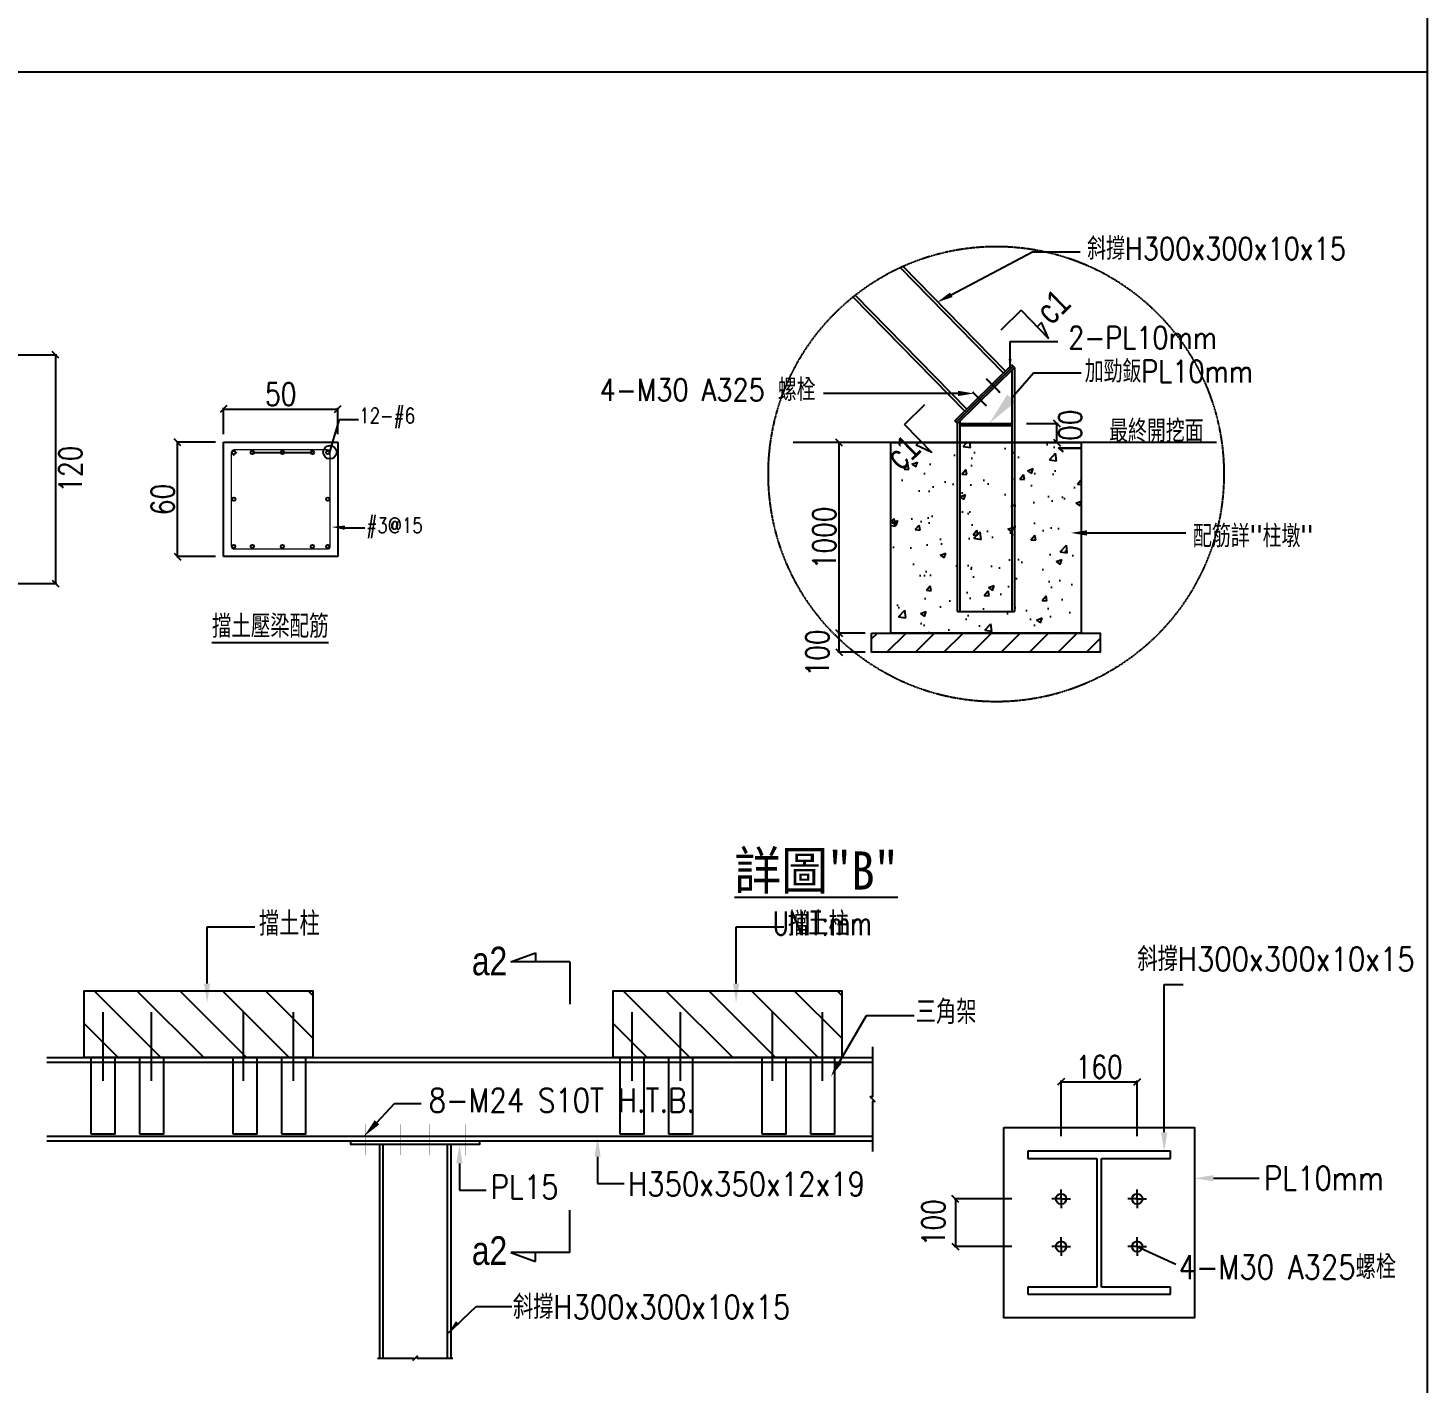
# Model space of a CAD drawing. Header units: centimetres. Extents: x -47768 to 194820, y -149527 to 141949.
# Drawn here: x 89980 to 90714, y 29420 to 30132 of the extents above; entities that cross this region are included whole.
import ezdxf
from ezdxf import colors
from ezdxf.entities.mleader import LeaderData, LeaderLine
from ezdxf.math import Vec2, Vec3

# ---------------------------------------------------------------- set-up
doc = ezdxf.new("R2010")
doc.units = ezdxf.units.CM
for name, pattern in [('1', [0.375, 0.25, -0.125]), ('CONTINOUS', [0]), ('HIDDEN', [0.375, 0.25, -0.125])]:
    doc.linetypes.add(name, pattern=pattern)
doc.layers.get('0').update_dxf_attribs({"color": 8})
doc.layers.add('0S-分圖線', color=8, linetype='Continuous', plot=False)
doc.layers.add('0S-繪圖區', color=171, linetype='Continuous', plot=False)
for name, color, linetype in [('1', 1, 'Continuous'), ('21', 21, 'Continuous'), ('8', 48, 'Continuous'), ('B', 6, 'HIDDEN'), ('BN', 7, 'Continuous'), ('C2', 2, 'Continuous'), ('CC', 1, 'Continuous'), ('COLUMN', 1, 'Continuous'), ('DIM', 4, 'Continuous'), ('F', 2, 'HIDDEN'), ('FF', 3, 'Continuous'), ('H', 123, 'Continuous'), ('J', 3, 'HIDDEN'), ('TEXT', 7, 'Continuous'), ('WALL', 40, 'Continuous'), ('擋土柱', 4, 'Continuous'), ('箍筋線', 2, 'Continuous')]:
    doc.layers.add(name, color=color, linetype=linetype)
doc.styles.add('CHINA', font='romans.shx', dxfattribs={"width": 0.85, "bigfont": 'chineset.shx'})
doc.styles.add('china1', font='romans.shx', dxfattribs={"width": 0.8, "bigfont": 'chineset.shx'})
doc.styles.add('STYLE1', font='', dxfattribs={"width": 0.85})
doc.styles.add('TEXT', font='kaiu.ttf', dxfattribs={"width": 0.7})
doc.styles.get('STYLE1').set_extended_font_data('PMingLiU')
doc.dimstyles.new('30', dxfattribs={"dimscale": 30, "dimtxt": 0.4, "dimasz": 0.12, "dimexe": 0.02, "dimexo": 0.14, "dimgap": 0.06, "dimtad": 2, "dimdec": 1, "dimrnd": 0.1, "dimdsep": 46, "dimtxsty": 'china1', "dimblk1": 'OBLIQUE', "dimblk2": 'OBLIQUE', "dimsah": 1, "dimcen": 0.5, "dimdle": 0.01, "dimclrd": 4, "dimclre": 4, "dimclrt": 4, "dimadec": 0, "dimazin": 0, "dimtfac": 1, "dimtdec": 1, "dimtix": 1, "dimtmove": 2, "dimatfit": 3, "dimfxl": 0.14, "dimtolj": 1, "dimtzin": 0, "dimarcsym": 0})

# ---------------------------------------------------------------- blocks, each defined once
blk = doc.blocks.new('_Oblique')
at = {"color": 0, "linetype": 'ByBlock', "lineweight": -2}
blk.add_line((-0.5, -0.5), (0.5, 0.5), dxfattribs=at)
blk = doc.blocks.new('*D81')
at = {"layer": 'DIM', "color": 4, "lineweight": -2, "ltscale": 100}
for p, q in [((90078.43, 29914.22), (90057.88, 29914.22)), ((90058.48, 29853.92), (90058.48, 29914.52)), ((90078.43, 29854.22), (90057.88, 29854.22))]:
    blk.add_line(p, q, dxfattribs=at)
at = {"layer": 'DIM', "color": 4, "lineweight": -2, "ltscale": 100, "xscale": 3.6, "yscale": 3.6, "zscale": 3.6}
for p, rotation in [((90058.48, 29914.22), 90), ((90058.48, 29854.22), 270)]:
    blk.add_blockref('_Oblique', p, dxfattribs=dict(at, rotation=rotation))
at = {"layer": 'DIM', "color": 4, "ltscale": 100, "insert": (90050.68, 29884.22), "char_height": 12, "attachment_point": 5, "rotation": 90, "style": 'china1'}
blk.add_mtext('\\A1;60', dxfattribs=at)
blk = doc.blocks.new('*D82')
at = {"layer": 'DIM', "color": 4, "lineweight": -2, "ltscale": 100}
for p, q in [((90082.33, 29931.7), (90142.93, 29931.7)), ((90082.63, 29918.42), (90082.63, 29932.3)), ((90142.63, 29918.42), (90142.63, 29932.3))]:
    blk.add_line(p, q, dxfattribs=at)
at = {"layer": 'DIM', "color": 4, "lineweight": -2, "ltscale": 100, "xscale": 3.6, "yscale": 3.6, "zscale": 3.6, "rotation": 180}
blk.add_blockref('_Oblique', (90082.63, 29931.7), dxfattribs=at)
at = {"layer": 'DIM', "color": 4, "lineweight": -2, "ltscale": 100, "xscale": 3.6, "yscale": 3.6, "zscale": 3.6}
blk.add_blockref('_Oblique', (90142.63, 29931.7), dxfattribs=at)
at = {"layer": 'DIM', "color": 4, "ltscale": 100, "insert": (90112.63, 29939.5), "char_height": 12, "attachment_point": 5, "style": 'china1'}
blk.add_mtext('\\A1;50', dxfattribs=at)
blk = doc.blocks.new('_Origin')
at = {"color": 0, "linetype": 'ByBlock', "lineweight": -2}
blk.add_line((0, 0), (-1, 0), dxfattribs=at)
blk.add_circle((0, 0), 0.5, dxfattribs=at)
blk = doc.blocks.new('*D94')
at = {"layer": 'DIM', "color": 4, "lineweight": -2, "ltscale": 100}
for p, q in [((90521.84, 29578.49), (90562.44, 29578.49)), ((90522.14, 29550.02), (90522.14, 29579.09)), ((90562.14, 29550.02), (90562.14, 29579.09))]:
    blk.add_line(p, q, dxfattribs=at)
at = {"layer": 'DIM', "color": 4, "lineweight": -2, "ltscale": 100, "xscale": 3.6, "yscale": 3.6, "zscale": 3.6, "rotation": 180}
blk.add_blockref('_Oblique', (90522.14, 29578.49), dxfattribs=at)
at = {"layer": 'DIM', "color": 4, "lineweight": -2, "ltscale": 100, "xscale": 3.6, "yscale": 3.6, "zscale": 3.6}
blk.add_blockref('_Oblique', (90562.14, 29578.49), dxfattribs=at)
at = {"layer": 'DIM', "color": 4, "ltscale": 100, "insert": (90542.14, 29586.29), "char_height": 12, "attachment_point": 5, "style": 'china1'}
blk.add_mtext('\\A1;160', dxfattribs=at)
blk = doc.blocks.new('*D95')
at = {"layer": 'DIM', "color": 4, "lineweight": -2, "ltscale": 100}
for p, q in [((90496.31, 29516.98), (90466.1, 29516.98)), ((90466.7, 29517.28), (90466.7, 29491.68)), ((90496.31, 29491.98), (90466.1, 29491.98))]:
    blk.add_line(p, q, dxfattribs=at)
at = {"layer": 'DIM', "color": 4, "lineweight": -2, "ltscale": 100, "xscale": 3.6, "yscale": 3.6, "zscale": 3.6}
for p, rotation in [((90466.7, 29516.98), 90), ((90466.7, 29491.98), 270)]:
    blk.add_blockref('_Oblique', p, dxfattribs=dict(at, rotation=rotation))
at = {"layer": 'DIM', "color": 4, "ltscale": 100, "insert": (90455.14, 29504.48), "char_height": 12, "attachment_point": 5, "rotation": 90, "style": 'china1'}
blk.add_mtext('\\A1;100', dxfattribs=at)
blk = doc.blocks.new('*D100')
at = {"layer": 'DIM', "color": 4, "lineweight": -2, "ltscale": 100}
for p, q in [((90504.01, 29924.05), (90520.61, 29924.05)), ((90520.01, 29913.75), (90520.01, 29924.35)), ((90504.01, 29914.05), (90520.61, 29914.05))]:
    blk.add_line(p, q, dxfattribs=at)
at = {"layer": 'DIM', "color": 4, "lineweight": -2, "ltscale": 100, "xscale": 3.6, "yscale": 3.6, "zscale": 3.6}
for p, rotation in [((90520.01, 29924.05), 90), ((90520.01, 29914.05), 270)]:
    blk.add_blockref('_Oblique', p, dxfattribs=dict(at, rotation=rotation))
at = {"layer": 'DIM', "color": 4, "ltscale": 100, "insert": (90526.92, 29919.05), "char_height": 12, "attachment_point": 5, "rotation": 90, "style": 'china1'}
blk.add_mtext('\\A1;100', dxfattribs=at)
blk = doc.blocks.new('*D101')
at = {"layer": 'DIM', "color": 4, "lineweight": -2, "ltscale": 100}
for p, q in [((90419.37, 29814.05), (90405.08, 29814.05)), ((90405.68, 29803.75), (90405.68, 29814.35)), ((90419.37, 29804.05), (90405.08, 29804.05))]:
    blk.add_line(p, q, dxfattribs=at)
at = {"layer": 'DIM', "color": 4, "lineweight": -2, "ltscale": 100, "xscale": 3.6, "yscale": 3.6, "zscale": 3.6}
for p, rotation in [((90405.68, 29814.05), 90), ((90405.68, 29804.05), 270)]:
    blk.add_blockref('_Oblique', p, dxfattribs=dict(at, rotation=rotation))
at = {"layer": 'DIM', "color": 4, "ltscale": 100, "insert": (90394.26, 29803.67), "char_height": 12, "attachment_point": 5, "rotation": 90, "style": 'china1'}
blk.add_mtext('\\A1;100', dxfattribs=at)
blk = doc.blocks.new('*D102')
at = {"layer": 'DIM', "color": 4, "lineweight": -2, "ltscale": 100}
for p, q in [((90419.37, 29914.05), (90405.08, 29914.05)), ((90405.68, 29813.75), (90405.68, 29914.35)), ((90419.37, 29814.05), (90405.08, 29814.05))]:
    blk.add_line(p, q, dxfattribs=at)
at = {"layer": 'DIM', "color": 4, "lineweight": -2, "ltscale": 100, "xscale": 3.6, "yscale": 3.6, "zscale": 3.6}
for p, rotation in [((90405.68, 29914.05), 90), ((90405.68, 29814.05), 270)]:
    blk.add_blockref('_Oblique', p, dxfattribs=dict(at, rotation=rotation))
at = {"layer": 'DIM', "color": 4, "ltscale": 100, "insert": (90397.88, 29864.05), "char_height": 12, "attachment_point": 5, "rotation": 90, "style": 'china1'}
blk.add_mtext('\\A1;1000', dxfattribs=at)
blk = doc.blocks.new('ARROW')
at = {"layer": 'DIM', "linetype": 'Continuous'}
blk.add_solid([(-3.99, -0.66), (-3.99, 0.66), (0, 0)], dxfattribs=at)
blk = doc.blocks.new('*D110')
at = {"layer": 'DIM', "color": 4, "lineweight": -2, "ltscale": 100}
for p, q in [((89972.41, 29960.12), (89995.05, 29960.12)), ((89994.45, 29960.42), (89994.45, 29839.82)), ((89972.41, 29840.12), (89995.05, 29840.12))]:
    blk.add_line(p, q, dxfattribs=at)
at = {"layer": 'DIM', "color": 4, "lineweight": -2, "ltscale": 100, "xscale": 3.6, "yscale": 3.6, "zscale": 3.6}
for p, rotation in [((89994.45, 29960.12), 90), ((89994.45, 29840.12), 270)]:
    blk.add_blockref('_Oblique', p, dxfattribs=dict(at, rotation=rotation))
at = {"layer": 'DIM', "color": 4, "ltscale": 100, "insert": (90002.25, 29900.12), "char_height": 12, "attachment_point": 5, "rotation": 90, "style": 'china1'}
blk.add_mtext('\\A1;120', dxfattribs=at)
blk = doc.blocks.new('*D112')
at = {"layer": 'DIM', "color": 4, "lineweight": -2, "ltscale": 100}
for p, q in [((89972.41, 29960.12), (89995.05, 29960.12)), ((89994.45, 29960.42), (89994.45, 29839.82)), ((89972.41, 29840.12), (89995.05, 29840.12))]:
    blk.add_line(p, q, dxfattribs=at)
at = {"layer": 'DIM', "color": 4, "lineweight": -2, "ltscale": 100, "xscale": 3.6, "yscale": 3.6, "zscale": 3.6}
for p, rotation in [((89994.45, 29960.12), 90), ((89994.45, 29840.12), 270)]:
    blk.add_blockref('_Oblique', p, dxfattribs=dict(at, rotation=rotation))
at = {"layer": 'DIM', "color": 4, "ltscale": 100, "insert": (90002.25, 29900.12), "char_height": 12, "attachment_point": 5, "rotation": 90, "style": 'china1'}
blk.add_mtext('\\A1;120', dxfattribs=at)
blk = doc.blocks.new('zw$2131')
at = {"ltscale": 100}
blk.add_lwpolyline([(0, 54), (72.6, 54), (72.6, 0), (0, 0)], close=True, dxfattribs=at)
blk = doc.blocks.new('zw$E3EA')
at = {"layer": '0S-分圖線', "ltscale": 100}
blk.add_line((3518.8, 3935.7), (7260, 3935.7), dxfattribs=at)
at = {"layer": '0S-繪圖區', "ltscale": 100, "xscale": 100, "yscale": 100, "zscale": 100}
blk.add_blockref('zw$2131', (0, 0), dxfattribs=at)

msp = doc.modelspace()

# ---------------------------------------------------------------- hatches: boundary and pattern name
at = {"layer": 'H', "linetype": 'Continuous'}
h = msp.add_hatch(dxfattribs=at)
h.set_pattern_fill('AR-CONC', color=256, scale=0.166667, style=0)
h.set_pattern_definition([(50, (90561.18, 29889.56), (30.364, -2.6565), [3.175, -34.925]), (355, (90561.18, 29889.56), (-5.874, 31.843), [2.54, -27.94]), (100.45, (90563.71, 29889.338), (24.4904, 29.186), [2.6983, -29.6817]), (46.184, (90561.18, 29898.026), (45.18, -7.007), [4.763, -52.388]), (96.636, (90564.945, 29897.44), (39.567, 41.238), [4.048, -44.523]), (351.184, (90561.18, 29898.026), (39.567, 41.238), [3.81, -41.91]), (21, (90565.414, 29895.91), (25.269, -17.0443), [3.175, -34.925]), (326, (90565.414, 29895.91), (10.3003, 30.698), [2.54, -27.94]), (71.451, (90567.52, 29894.49), (35.5694, 13.654), [2.6983, -29.6817]), (37.5, (90561.18, 29889.559), (0.5148, 14.0925), [0, -27.6013, 0, -28.3633, 0, -28.0458]), (7.5, (90561.18, 29889.559), (11.1366, 16.6968), [0, -16.1713, 0, -26.9663, 0, -10.6892]), (327.5, (90551.74, 29889.559), (22.5984, -0.9548), [0, -10.5833, 0, -33.02, 0, -43.815]), (317.5, (90547.507, 29889.559), (24.6882, 4.2377), [0, -13.7583, 0, -21.9287, 0, -31.115])])
h.paths.add_polyline_path([(90432.7435, 29914.0548), (90532.7435, 29914.0548), (90532.7435, 29814.0548), (90432.7435, 29814.0548)])
h = msp.add_hatch(dxfattribs=at)
h.set_pattern_fill('ANSI31', color=256, scale=3.333333, style=0)
h.set_pattern_definition([(45, (90561.18, 29889.559), (-7.48355, 7.48355), [])])
h.paths.add_polyline_path([(90422.7435, 29814.0548), (90542.7435, 29814.0548), (90542.7435, 29804.0548), (90422.7435, 29804.0548)])
at = {"layer": 'WALL'}
h = msp.add_hatch(dxfattribs=at)
h.set_pattern_fill('ANSI31', color=256, scale=5, angle=270, style=0)
h.set_pattern_definition([(315, (-237076.822, 22876.76), (11.22532015, 11.22532015), [])])
h.paths.add_polyline_path([(90009.3967, 29591.2317), (90009.3967, 29626.2317), (90129.3967, 29626.2317), (90129.3967, 29591.2317)])
h = msp.add_hatch(dxfattribs=at)
h.set_pattern_fill('ANSI31', color=256, scale=5, angle=270, style=0)
h.set_pattern_definition([(315, (-236799.202, 22876.76), (11.22532015, 11.22532015), [])])
h.paths.add_polyline_path([(90287.0165, 29591.2317), (90287.0165, 29626.2317), (90407.0165, 29626.2317), (90407.0165, 29591.2317)])

# ---------------------------------------------------------------- linework, layer by layer
at = {"ltscale": 400}
for points in [[(90013.0239, 29551.2316), (90025.7695, 29551.2316), (90025.7695, 29591.2317), (90013.0239, 29591.2317)], [(90038.515, 29551.2316), (90051.2605, 29551.2316), (90051.2605, 29591.2317), (90038.515, 29591.2317)], [(90087.5329, 29551.2316), (90100.2784, 29551.2316), (90100.2784, 29591.2317), (90087.5329, 29591.2317)], [(90113.0239, 29551.2316), (90125.7695, 29551.2316), (90125.7695, 29591.2317), (90113.0239, 29591.2317)], [(90290.6438, 29551.2316), (90303.3893, 29551.2316), (90303.3893, 29591.2317), (90290.6438, 29591.2317)], [(90316.1348, 29551.2316), (90328.8804, 29551.2316), (90328.8804, 29591.2317), (90316.1348, 29591.2317)], [(90365.1527, 29551.2316), (90377.8982, 29551.2316), (90377.8982, 29591.2317), (90365.1527, 29591.2317)], [(90390.6438, 29551.2316), (90403.3893, 29551.2316), (90403.3893, 29591.2317), (90390.6438, 29591.2317)]]:
    msp.add_lwpolyline(points, close=True, dxfattribs=at)
at = {"color": 2}
for centre in [(90087.9615, 29908.8623), (90097.7445, 29908.8623), (90113.5107, 29908.8623), (90129.2768, 29908.8623), (90137.2959, 29908.8623), (90087.9615, 29884.3945), (90137.2959, 29884.3945), (90087.9615, 29859.5855), (90097.7445, 29859.5855), (90113.5107, 29859.5855), (90129.2768, 29859.5855), (90137.2959, 29859.5855)]:
    msp.add_circle(centre, 0.9, dxfattribs=at)
at = {"layer": '1', "ltscale": 100}
msp.add_line((90097.7445, 29908.8623), (90129.2768, 29908.8623), dxfattribs=at)
at = {"layer": '21', "linetype": '1'}
msp.add_circle((90488.0754, 29897.5557), 119.5408, dxfattribs=at)
at = {"layer": '8', "color": 9, "linetype": 'Continuous'}
for p, q in [((90437.7029, 30005.9652), (90491.9501, 29950.5498)), ((90414.1118, 29991.4673), (90472.6559, 29931.6624)), ((90496.2435, 29951.954), (90496.2435, 29825.4782)), ((90469.2435, 29825.4782), (90469.2435, 29925.5232))]:
    msp.add_line(p, q, dxfattribs=at)
at = {"layer": 'B', "color": 6, "linetype": 'Continuous'}
for p, q in [((90439.1536, 30006.6275), (90493.022, 29951.5991)), ((90412.9332, 29990.527), (90471.584, 29930.6131)), ((90497.7435, 29953.4224), (90497.7435, 29825.4782)), ((90467.7435, 29825.4782), (90467.7435, 29924.0548)), ((90469.2435, 29924.0548), (90496.2435, 29924.0548)), ((90469.2435, 29923.0548), (90496.2435, 29923.0548)), ((90467.7435, 29825.4782), (90497.7435, 29825.4782)), ((90579.644, 29541.9814), (90504.644, 29541.9814)), ((90504.644, 29541.9814), (90504.644, 29538.2314)), ((90504.644, 29538.2314), (90540.894, 29538.2314)), ((90540.894, 29538.2314), (90540.894, 29470.7314)), ((90543.394, 29470.7314), (90543.394, 29538.2314)), ((90543.394, 29538.2314), (90579.644, 29538.2314)), ((90579.644, 29538.2314), (90579.644, 29541.9814)), ((90540.894, 29470.7314), (90504.644, 29470.7314)), ((90504.644, 29470.7314), (90504.644, 29466.9814)), ((90504.644, 29466.9814), (90579.644, 29466.9814)), ((90579.644, 29470.7314), (90543.394, 29470.7314)), ((90579.644, 29466.9814), (90579.644, 29470.7314))]:
    msp.add_line(p, q, dxfattribs=at)
at = {"layer": 'C2', "linetype": 'Continuous'}
for p, q in [((90501.2176, 29983.5285), (90490.568, 29973.1034)), ((90501.2176, 29983.5285), (90515.643, 29968.7925)), ((90511.8895, 29977.1506), (90509.6282, 29974.9369)), ((90515.643, 29968.7925), (90511.8895, 29977.1506)), ((90439.9869, 29923.5886), (90450.6365, 29934.0138)), ((90439.9869, 29923.5886), (90454.4123, 29908.8526)), ((90446.136, 29912.7833), (90448.3974, 29914.997)), ((90454.4123, 29908.8526), (90446.136, 29912.7833)), ((90233.393, 29641.5211), (90246.2905, 29646.2679)), ((90264.325, 29641.5211), (90233.393, 29641.5211)), ((90246.2905, 29646.2679), (90246.2905, 29641.5211)), ((90264.325, 29641.5211), (90264.325, 29619.1666)), ((90264.325, 29488.8123), (90264.325, 29511.1667)), ((90264.325, 29488.8123), (90233.393, 29488.8123)), ((90233.393, 29488.8123), (90246.2905, 29484.0655)), ((90246.2905, 29484.0655), (90246.2905, 29488.8123))]:
    msp.add_line(p, q, dxfattribs=at)
at = {"layer": 'CC', "linetype": 'ByBlock'}
for p, q in [((90082.6287, 29854.2239), (90082.6287, 29914.2239)), ((90082.6287, 29914.2239), (90142.6287, 29914.2239)), ((90142.6287, 29914.2239), (90142.6287, 29854.2239)), ((90142.6287, 29854.2239), (90082.6287, 29854.2239))]:
    msp.add_line(p, q, dxfattribs=at)
at = {"layer": 'COLUMN', "color": 2, "linetype": 'Continuous'}
for p, q in [((90019.3967, 29578.9599), (90019.3967, 29615.0044)), ((90044.8878, 29578.9599), (90044.8878, 29615.0044)), ((90093.1278, 29578.9599), (90093.1278, 29615.0044)), ((90119.3967, 29578.9599), (90119.3967, 29615.0044)), ((90297.0165, 29578.9599), (90297.0165, 29615.0044)), ((90322.5076, 29578.9599), (90322.5076, 29615.0044)), ((90370.7476, 29578.9599), (90370.7476, 29615.0044)), ((90397.0165, 29578.9599), (90397.0165, 29615.0044))]:
    msp.add_line(p, q, dxfattribs=at)
for points, const_width in [([(90482.88, 29947.6642), (90490.1514, 29940.2363)], 1), ([(90475.734, 29940.6689), (90483.0054, 29933.241)], 1), ([(90156.9223, 29540.008), (90156.9223, 29556.188)], 0.25), ([(90175.6723, 29540.008), (90175.6723, 29556.188)], 0.25), ([(90190.6723, 29540.008), (90190.6723, 29556.188)], 0.25), ([(90209.4223, 29540.008), (90209.4223, 29556.188)], 0.25)]:
    msp.add_lwpolyline(points, dxfattribs=dict(at, const_width=const_width))
at = {"layer": 'DIM', "linetype": 'Continuous'}
for p, q in [((90495.403, 29967.2391), (90520.5178, 29967.2391)), ((90495.403, 29953.1879), (90495.403, 29967.2391)), ((90522.144, 29516.9814), (90517.2683, 29516.9814)), ((90522.144, 29516.9814), (90522.144, 29521.857)), ((90522.144, 29516.9814), (90522.144, 29512.1057)), ((90522.144, 29516.9814), (90527.0196, 29516.9814)), ((90562.144, 29516.9814), (90557.2683, 29516.9814)), ((90562.144, 29516.9814), (90562.144, 29521.857)), ((90562.144, 29516.9814), (90562.144, 29512.1057)), ((90562.144, 29516.9814), (90567.0196, 29516.9814)), ((90522.144, 29491.9814), (90522.144, 29496.857)), ((90562.144, 29491.9814), (90562.144, 29496.857)), ((90522.144, 29491.9814), (90517.2683, 29491.9814)), ((90522.144, 29491.9814), (90522.144, 29487.1057)), ((90522.144, 29491.9814), (90527.0196, 29491.9814)), ((90562.144, 29491.9814), (90557.2683, 29491.9814)), ((90562.144, 29491.9814), (90562.144, 29487.1057)), ((90562.144, 29491.9814), (90567.0196, 29491.9814)), ((90562.144, 29491.9814), (90582.4365, 29482.7638)), ((90200.5985, 29446.7559), (90215.1967, 29460.4704)), ((90215.1967, 29460.4704), (90233.9398, 29460.4704)), ((90215.1967, 29460.4704), (90233.9398, 29460.4704))]:
    msp.add_line(p, q, dxfattribs=at)
for points in [[(90423.1678, 29596.8067), (90423.1678, 29570.5567), (90421.9678, 29570.5567), (90424.3678, 29568.1567), (90423.1678, 29568.1567), (90423.1678, 29541.9067)], [(90163.4223, 29433.3718), (90182.1723, 29433.3718), (90182.1723, 29432.3718), (90184.1723, 29434.3718), (90184.1723, 29433.3718), (90202.9223, 29433.3718)]]:
    msp.add_lwpolyline(points, dxfattribs=at)
for centre in [(90522.144, 29516.9814), (90562.144, 29516.9814), (90522.144, 29491.9814), (90562.144, 29491.9814)]:
    msp.add_circle(centre, 2.75, dxfattribs=at)
at = {"layer": 'F', "linetype": 'Continuous'}
for p, q in [((90466.3445, 29925.484), (90496.3445, 29954.8516)), ((90467.044, 29924.7694), (90497.044, 29954.137)), ((90467.7435, 29924.0548), (90497.7435, 29953.4224)), ((90497.7435, 29953.4224), (90496.3445, 29954.8516)), ((90467.7435, 29924.0548), (90466.3445, 29925.484)), ((90164.4223, 29545.6067), (90164.4223, 29433.3718)), ((90166.2973, 29545.6067), (90166.2973, 29433.3718)), ((90200.0473, 29545.6067), (90200.0473, 29433.3718)), ((90201.9223, 29545.6067), (90201.9223, 29433.3718))]:
    msp.add_line(p, q, dxfattribs=at)
for points in [[(90432.7435, 29914.0548), (90532.7435, 29914.0548), (90532.7435, 29814.0548), (90432.7435, 29814.0548)], [(90422.7435, 29814.0548), (90542.7435, 29814.0548), (90542.7435, 29804.0548), (90422.7435, 29804.0548)], [(90492.144, 29554.4814), (90592.144, 29554.4814), (90592.144, 29454.4814), (90492.144, 29454.4814)]]:
    msp.add_lwpolyline(points, close=True, dxfattribs=at)
at = {"layer": 'FF', "linetype": 'Continuous'}
msp.add_lwpolyline([(90149.4223, 29547.4817), (90216.9223, 29547.4817), (90216.9223, 29545.6067), (90149.4223, 29545.6067)], close=True, dxfattribs=at)
at = {"layer": 'J', "color": 3, "linetype": 'Continuous'}
for p, q in [((89989.957, 29591.2317), (90423.1678, 29591.2317)), ((89989.957, 29588.8567), (90423.1678, 29588.8567)), ((89989.957, 29549.8567), (90423.1678, 29549.8567)), ((89989.957, 29547.4817), (90423.1678, 29547.4817))]:
    msp.add_line(p, q, dxfattribs=at)
at = {"layer": 'WALL', "color": 5, "linetype": '1'}
msp.add_line((90603.7647, 29914.0548), (90381.4479, 29914.0548), dxfattribs=at)
at = {"layer": 'WALL'}
for points in [[(90009.3967, 29591.2317), (90009.3967, 29626.2317), (90129.3967, 29626.2317), (90129.3967, 29591.2317)], [(90287.0165, 29591.2317), (90287.0165, 29626.2317), (90407.0165, 29626.2317), (90407.0165, 29591.2317)]]:
    msp.add_lwpolyline(points, close=True, dxfattribs=at)
at = {"layer": '箍筋線', "lineweight": 5}
for p, q in [((90086.6287, 29908.7342), (90088.2452, 29907.1177)), ((90086.6287, 29908.6239), (90086.6287, 29859.8239)), ((90089.6773, 29908.5959), (90088.0608, 29910.2123)), ((90137.0287, 29910.2239), (90088.2287, 29910.2239)), ((90138.6287, 29859.8239), (90138.6287, 29908.6239)), ((90088.2287, 29858.2239), (90137.0287, 29858.2239))]:
    msp.add_line(p, q, dxfattribs=at)
for centre, start, end in [((90088.2287, 29908.6239), 90, 180), ((90137.0287, 29908.6239), 0, 90), ((90088.2287, 29859.8239), 180, 270), ((90137.0287, 29859.8239), 270, 0)]:
    msp.add_arc(centre, 1.6, start, end, dxfattribs=at)

# ---------------------------------------------------------------- block references
at = {"layer": '0S-繪圖區', "ltscale": 100, "xscale": 0.3, "yscale": 0.3, "zscale": 0.3}
msp.add_blockref('zw$E3EA', (88536.2078, 28928.0397), dxfattribs=at)
at = {"layer": 'DIM', "linetype": 'Continuous'}
for p, xscale, yscale, zscale, rotation in [((90495.403, 29953.1879), 1.200000000001697, 1.200000000001697, 1.200000000001697, 270), ((90200.5985, 29446.7559), 1.79999999999509, 1.79999999999509, 1.79999999999509, 227.4085662202351)]:
    msp.add_blockref('ARROW', p, dxfattribs=dict(at, xscale=xscale, yscale=yscale, zscale=zscale, rotation=rotation))

# ---------------------------------------------------------------- texts
at = {"layer": 'BN', "color": 7, "linetype": 'Continuous', "width": 0.85}
for s, height, style, p in [('斜撐H300x300x10x15', 11.666667, 'CHINA', (90535.8478, 30010.1072)), ('2-PL10mm', 11.66667, 'CHINA', (90525.8552, 29963.3458)), ('加勁鈑PL10mm', 11.66667, 'CHINA', (90534.5728, 29945.6292)), ('4-M30 A325 螺栓', 11.666667, 'CHINA', (90279.9902, 29935.9322)), ('最終開挖面 ', 11.66667, 'CHINA', (90547.36, 29914.372)), ('配筋詳"柱墩"', 11.66667, 'CHINA', (90591.3811, 29859.1318)), ('擋土柱', 12.5, 'CHINA', (90101.2119, 29655.2489)), ('擋土柱', 12.5, 'CHINA', (90378.8317, 29655.2489)), ('a2', 15, 'STYLE1', (90212.926, 29634.4106)), ('斜撐H300x300x10x15', 12.5, 'CHINA', (90562.1989, 29636.6577)), ('三角架', 12.5, 'CHINA', (90445.9068, 29608.875)), ('8-M24 S10T H.T.B.', 12.5, 'CHINA', (90190.2688, 29562.5305)), ('H350x350x12x19', 12.5, 'CHINA', (90294.957, 29518.5293)), ('PL10mm', 12.5, 'CHINA', (90628.7391, 29521.6732)), ('PL15', 12.5, 'CHINA', (90222.8933, 29517.0204)), ('a2', 15, 'STYLE1', (90212.926, 29482.3835)), ('4-M30 A325螺栓', 12.5, 'CHINA', (90583.8366, 29474.95)), ('斜撐H300x300x10x15', 12.5, 'CHINA', (90234.457, 29454.0293))]:
    msp.add_text(s, height=height, dxfattribs=dict(at, style=style)).set_placement(p)
at = {"layer": 'BN', "color": 7, "linetype": 'Continuous', "style": 'STYLE1', "width": 0.85}
for p in [(90517.0706, 29975.2215), (90438.2675, 29898.7466)]:
    msp.add_text('c1', height=13.33333, rotation=44.3896552, dxfattribs=at).set_placement(p)
at = {"layer": 'BN', "style": 'china1', "width": 0.8}
for s, p in [('12-#6', (90153.8304, 29924.2467)), ('#3@15', (90157.5638, 29866.6362))]:
    msp.add_text(s, height=8, dxfattribs=at).set_placement(p)
at = {"layer": 'TEXT', "style": 'CHINA', "width": 0.85}
msp.add_text('%%U擋土壓梁配筋', height=12, dxfattribs=at).set_placement((90076.5369, 29811.6055))
at = {"layer": 'TEXT', "linetype": 'Continuous'}
for s, height, style, width, p in [('%%U詳圖"B"', 20, 'TEXT', 0.9, (90350.6992, 29679.4171)), ('UNIT:mm', 12.5, 'CHINA', 0.7, (90371.0228, 29655.4037))]:
    msp.add_text(s, height=height, dxfattribs=dict(at, style=style, width=width)).set_placement(p)

# ---------------------------------------------------------------- dimensions: what is measured, and where the dimension line sits
at = {"layer": 'DIM', "ltscale": 100}
for picture in ['*D110', '*D112']:
    dim = msp.add_linear_dim(base=(89994.454, 29840.1228, -46305.9124), p1=(89968.2146, 29960.1228), p2=(89968.2146, 29840.1228), angle=270, dimstyle='30', override={"dimblk1": 'Oblique', "dimblk2": 'Oblique'}, dxfattribs=at)
    dim.commit()
    dim.dimension.update_dxf_attribs({"geometry": picture, "text_midpoint": (90002.254, 29900.1228, -46305.9124)})
for base, p1, p2, text, override, picture, middle in [((90142.6287, 29931.7019), (90082.6287, 29914.2239), (90142.6287, 29914.2239), '50', {"dimtxsty": 'china1', "dimblk1": 'Oblique', "dimblk2": 'Oblique'}, '*D82', (90112.6287, 29939.5019)), ((90562.144, 29578.4857), (90522.144, 29545.8225), (90562.144, 29545.8225), '160', {"dimblk1": 'Oblique', "dimblk2": 'Oblique'}, '*D94', (90542.144, 29586.2857))]:
    dim = msp.add_linear_dim(base=base, p1=p1, p2=p2, text=text, dimstyle='30', override=override, dxfattribs=at)
    dim.commit()
    dim.dimension.update_dxf_attribs({"geometry": picture, "text_midpoint": middle})
for base, p1, p2, picture, middle in [((90520.0062, 29924.0548), (90499.8109, 29914.0548), (90499.8109, 29924.0548), '*D100', (90526.9152, 29919.0548)), ((90405.6833, 29814.0548), (90423.5685, 29804.0548), (90423.5685, 29814.0548), '*D101', (90394.2647, 29803.668)), ((90466.697, 29491.9814), (90500.5069, 29516.9814), (90500.5069, 29491.9814), '*D95', (90455.1422, 29504.4814))]:
    dim = msp.add_linear_dim(base=base, p1=p1, p2=p2, angle=90, text='100', dimstyle='30', override={"dimblk1": 'Oblique', "dimblk2": 'Oblique'}, dxfattribs=at)
    dim.commit()
    dim.dimension.update_dxf_attribs({"geometry": picture, "text_midpoint": middle, "dimtype": 160})
for base, p1, p2, text, picture, middle in [((90058.4776, 29914.2239), (90082.6287, 29854.2239), (90082.6287, 29914.2239), '60', '*D81', (90050.6776, 29884.2239)), ((90405.6833, 29914.0548), (90423.5685, 29814.0548), (90423.5685, 29914.0548), '1000', '*D102', (90397.8833, 29864.0548))]:
    dim = msp.add_linear_dim(base=base, p1=p1, p2=p2, angle=90, text=text, dimstyle='30', override={"dimblk1": 'Oblique', "dimblk2": 'Oblique'}, dxfattribs=at)
    dim.commit()
    dim.dimension.update_dxf_attribs({"geometry": picture, "text_midpoint": middle})

# ---------------------------------------------------------------- leaders
ml = msp.add_multileader_mtext('Standard')
ml.set_content('', color=4, style='CHINA')
ml.set_leader_properties(color=4, linetype='Continuous', lineweight=-1)
ml.build(insert=Vec2(0, 0))
ml.multileader.update_dxf_attribs({"text_right_attachment_type": 6, "dogleg_length": 50, "arrow_head_size": 8.5})
ctx = ml.context
ctx.base_point, ctx.char_height, ctx.arrow_head_size, ctx.landing_gap_size, ctx.plane_origin = Vec3(90532.1647, 30014.1567), 20, 8.5, 0.1, Vec3(90457.0474, 29987.718)
ctx.right_attachment = 6
notes = []
notes.append((ctx, [(0, (1, 1, 0), (90507.1647, 30014.1567), (1, 0), 25, [(0, [(90457.0474, 29987.718)], 0, [])])]))
ctx.mtext.insert, ctx.mtext.flow_direction = Vec3(90532.2647, 30024.1567), 5
ml = msp.add_multileader_mtext('Standard')
ml.set_content('', color=4, style='CHINA')
ml.set_leader_properties(color=4, linetype='Continuous', lineweight=-1)
ml.build(insert=Vec2(0, 0))
ml.multileader.update_dxf_attribs({"text_right_attachment_type": 6, "dogleg_length": 50, "arrow_head_size": 8.5})
ctx = ml.context
ctx.base_point, ctx.char_height, ctx.arrow_head_size, ctx.landing_gap_size, ctx.plane_origin = Vec3(90397.3647, 29949.879), 20, 8.5, 0.1, Vec3(90476.5072, 29939.879)
ctx.right_attachment, ctx.text_align_type = 6, 2
notes.append((ctx, [(0, (1, 1, 0), (90422.5647, 29939.879), (-1, 0), 25, [(0, [(90476.5072, 29939.879)], 0, [])])]))
ctx.mtext.insert, ctx.mtext.alignment, ctx.mtext.flow_direction = Vec3(90397.4647, 29959.879), 3, 5
ml = msp.add_multileader_mtext('Standard')
ml.set_content('', color=4, style='CHINA')
ml.set_leader_properties(color=4, linetype='Continuous', lineweight=-1)
ml.build(insert=Vec2(0, 0))
ml.multileader.update_dxf_attribs({"text_right_attachment_type": 6, "dogleg_length": 50, "arrow_head_size": 17.5})
ctx = ml.context
ctx.base_point, ctx.char_height, ctx.arrow_head_size, ctx.landing_gap_size, ctx.plane_origin = Vec3(90532.7647, 29950.6567), 20, 17.5, 0.1, Vec3(90484.5474, 29924.218)
ctx.right_attachment = 6
notes.append((ctx, [(0, (1, 1, 0), (90507.7647, 29950.6567), (1, 0), 25, [(0, [(90484.5474, 29924.218)], 0, [])])]))
ctx.mtext.insert, ctx.mtext.flow_direction = Vec3(90532.8647, 29960.6567), 5
ml = msp.add_multileader_mtext('Standard')
ml.set_content('', color=4, style='CHINA')
ml.set_leader_properties(color=4, linetype='Continuous', lineweight=-1)
ml.build(insert=Vec2(0, 0))
ml.multileader.update_dxf_attribs({"text_right_attachment_type": 6, "dogleg_length": 50, "arrow_head_size": 8.5})
ctx = ml.context
ctx.base_point, ctx.char_height, ctx.arrow_head_size, ctx.landing_gap_size, ctx.plane_origin = Vec3(90587.7147, 29866.6567), 10, 8.5, 0.05, Vec3(90552.2647, 29866.6567)
ctx.right_attachment = 6
notes.append((ctx, [(0, (1, 1, 0), (90575.2147, 29866.6567), (1, 0), 12.5, [(0, [(90527.2647, 29866.6567)], 0, [])])]))
ctx.mtext.insert, ctx.mtext.flow_direction = Vec3(90587.7647, 29871.6567), 5
ml = msp.add_multileader_mtext('Standard')
ml.set_content('', color=4, style='CHINA')
ml.set_leader_properties(color=4, linetype='Continuous', lineweight=-1)
ml.build(insert=Vec2(0, 0))
ml.multileader.update_dxf_attribs({"text_right_attachment_type": 6, "dogleg_length": 50, "arrow_head_size": 10})
ctx = ml.context
ctx.base_point, ctx.char_height, ctx.arrow_head_size, ctx.landing_gap_size, ctx.plane_origin = Vec3(90186.3541, 29567.1568), 20, 10, 0.1, Vec3(90168.8541, 29583.6067)
ctx.right_attachment = 6
notes.append((ctx, [(0, (1, 1, 0), (90172.3541, 29567.1568), (1, 0), 14, [(0, [(90156.3541, 29549.8567)], 0, [])])]))
ctx.mtext.insert, ctx.mtext.flow_direction = Vec3(90186.4541, 29577.1568), 5
ml = msp.add_multileader_mtext('Standard')
ml.set_content('', color=4, style='CHINA')
ml.set_leader_properties(color=4, linetype='Continuous', lineweight=-1)
ml.build(insert=Vec2(0, 0))
ml.multileader.update_dxf_attribs({"text_right_attachment_type": 6, "dogleg_length": 50, "arrow_head_size": 10})
ctx = ml.context
ctx.base_point, ctx.char_height, ctx.arrow_head_size, ctx.landing_gap_size, ctx.plane_origin = Vec3(90220.4223, 29521.6568), 20, 10, 0.1, Vec3(90206.4223, 29545.6067)
ctx.right_attachment = 6
notes.append((ctx, [(0, (1, 1, 0), (90206.4223, 29521.6568), (1, 0), 14, [(0, [(90206.4223, 29545.6067)], 0, [])])]))
ctx.mtext.insert, ctx.mtext.flow_direction = Vec3(90220.5223, 29531.6568), 5
ml = msp.add_multileader_mtext('Standard')
ml.set_content('', color=4, style='CHINA')
ml.set_leader_properties(color=4, linetype='Continuous', lineweight=-1)
ml.build(insert=Vec2(0, 0))
ml.multileader.update_dxf_attribs({"text_right_attachment_type": 6, "dogleg_length": 50, "arrow_head_size": 10})
ctx = ml.context
ctx.base_point, ctx.char_height, ctx.arrow_head_size, ctx.landing_gap_size, ctx.plane_origin = Vec3(90292.9223, 29525.1568), 20, 10, 0.1, Vec3(90278.9223, 29549.1067)
ctx.right_attachment = 6
notes.append((ctx, [(0, (1, 1, 0), (90278.9223, 29525.1568), (1, 0), 14, [(0, [(90278.9223, 29549.1067)], 0, [])])]))
ctx.mtext.insert, ctx.mtext.flow_direction = Vec3(90293.0223, 29535.1568), 5
at = {"layer": 'DIM'}
ml = msp.add_multileader_mtext('Standard', dxfattribs=at)
ml.set_content('', color=4, style='CHINA')
ml.set_leader_properties(color=4, linetype='Continuous')
ml.set_arrow_properties(name='ORIGIN')
ml.build(insert=Vec2(0, 0))
ml.multileader.update_dxf_attribs({"text_right_attachment_type": 6, "dogleg_length": 50, "arrow_head_size": 7})
ctx = ml.context
ctx.base_point, ctx.char_height, ctx.arrow_head_size, ctx.landing_gap_size, ctx.plane_origin = Vec3(90153.4076, 29926.1936), 8, 7, 0.04, Vec3(90108.4415, 29909.0286)
ctx.right_attachment = 6
notes.append((ctx, [(0, (1, 1, 0), (90143.4076, 29926.1936), (1, 0), 10, [(0, [(90138.4415, 29909.0286)], 0, [])])]))
ctx.mtext.insert, ctx.mtext.flow_direction = Vec3(90153.4476, 29930.1936), 5
at = {"layer": 'DIM', "linetype": 'CONTINOUS'}
ml = msp.add_multileader_mtext('Standard', dxfattribs=at)
ml.set_content('', color=4, style='CHINA')
ml.set_leader_properties(color=4, linetype='Continuous')
ml.build(insert=Vec2(0, 0))
ml.multileader.update_dxf_attribs({"text_right_attachment_type": 6, "dogleg_length": 20, "arrow_head_size": 10})
ctx = ml.context
ctx.base_point, ctx.char_height, ctx.arrow_head_size, ctx.landing_gap_size, ctx.plane_origin = Vec3(90586.2944, 29629.6488), 20, 10, 0.1, Vec3(90576.2944, 29541.9814)
ctx.right_attachment = 6
notes.append((ctx, [(0, (1, 1, 0), (90576.2944, 29629.6488), (1, 0), 10, [(0, [(90576.2944, 29541.9814)], 0, [])])]))
ctx.mtext.insert, ctx.mtext.flow_direction = Vec3(90586.3944, 29639.6488), 5
ml = msp.add_multileader_mtext('Standard', dxfattribs=at)
ml.set_content('', color=4, style='CHINA')
ml.set_leader_properties(color=4, linetype='Continuous')
ml.build(insert=Vec2(0, 0))
ml.multileader.update_dxf_attribs({"text_right_attachment_type": 6, "dogleg_length": 20, "arrow_head_size": 10})
ctx = ml.context
ctx.base_point, ctx.char_height, ctx.arrow_head_size, ctx.landing_gap_size, ctx.plane_origin = Vec3(90626.116, 29527.8589), 20, 10, 0.1, Vec3(90592.144, 29527.8589)
ctx.right_attachment = 6
notes.append((ctx, [(0, (1, 1, 0), (90616.116, 29527.8589), (1, 0), 10, [(0, [(90592.144, 29527.8589)], 0, [])])]))
ctx.mtext.insert, ctx.mtext.flow_direction = Vec3(90626.216, 29537.8589), 5
at = {"layer": '擋土柱'}
ml = msp.add_multileader_mtext('Standard', dxfattribs=at)
ml.set_content('', color=4, style='CHINA')
ml.set_leader_properties(color=4, linetype='Continuous')
ml.build(insert=Vec2(0, 0))
ml.multileader.update_dxf_attribs({"text_right_attachment_type": 6, "dogleg_length": 50, "arrow_head_size": 7})
ctx = ml.context
ctx.base_point, ctx.char_height, ctx.arrow_head_size, ctx.landing_gap_size, ctx.plane_origin = Vec3(90156.7313, 29869.3781), 8, 7, 0.04, Vec3(90120.8269, 29904.8596)
ctx.right_attachment = 6
notes.append((ctx, [(0, (1, 1, 0), (90146.7313, 29869.3781), (1, 0), 10, [(0, [(90139.2894, 29869.7901)], 0, [])])]))
ctx.mtext.insert, ctx.mtext.flow_direction = Vec3(90156.7713, 29873.3781), 5
at = {"layer": '擋土柱', "linetype": 'CONTINOUS'}
ml = msp.add_multileader_mtext('Standard', dxfattribs=at)
ml.set_content('', color=4, style='CHINA')
ml.set_leader_properties(color=4, linetype='Continuous')
ml.build(insert=Vec2(0, 0))
ml.multileader.update_dxf_attribs({"text_right_attachment_type": 6, "dogleg_length": 50, "arrow_head_size": 10})
ctx = ml.context
ctx.base_point, ctx.char_height, ctx.arrow_head_size, ctx.landing_gap_size, ctx.plane_origin = Vec3(90098.9819, 29659.8443), 20, 10, 0.1, Vec3(90073.9819, 29620.017)
ctx.right_attachment = 6
notes.append((ctx, [(0, (1, 1, 0), (90073.9819, 29659.8443), (1, 0), 25, [(0, [(90073.9819, 29620.017)], 0, [])])]))
ctx.mtext.insert, ctx.mtext.flow_direction = Vec3(90099.0819, 29669.8443), 5
ml = msp.add_multileader_mtext('Standard', dxfattribs=at)
ml.set_content('', color=4, style='CHINA')
ml.set_leader_properties(color=4, linetype='Continuous')
ml.build(insert=Vec2(0, 0))
ml.multileader.update_dxf_attribs({"text_right_attachment_type": 6, "dogleg_length": 50, "arrow_head_size": 10})
ctx = ml.context
ctx.base_point, ctx.char_height, ctx.arrow_head_size, ctx.landing_gap_size, ctx.plane_origin = Vec3(90376.6018, 29659.8443), 20, 10, 0.1, Vec3(90351.6018, 29620.017)
ctx.right_attachment = 6
notes.append((ctx, [(0, (1, 1, 0), (90351.6018, 29659.8443), (1, 0), 25, [(0, [(90351.6018, 29620.017)], 0, [])])]))
ctx.mtext.insert, ctx.mtext.flow_direction = Vec3(90376.7018, 29669.8443), 5
ml = msp.add_multileader_mtext('Standard', dxfattribs=at)
ml.set_content('', color=4, style='CHINA')
ml.set_leader_properties(color=4, linetype='Continuous')
ml.build(insert=Vec2(0, 0))
ml.multileader.update_dxf_attribs({"text_right_attachment_type": 6, "dogleg_length": 50, "arrow_head_size": 8.5})
ctx = ml.context
ctx.base_point, ctx.char_height, ctx.arrow_head_size, ctx.landing_gap_size, ctx.plane_origin = Vec3(90444.979, 29613.3347), 20, 8.5, 0.1, Vec3(90401.3783, 29581.2317)
ctx.right_attachment = 6
notes.append((ctx, [(0, (1, 1, 0), (90419.979, 29613.3347), (1, 0), 25, [(0, [(90401.3783, 29581.2317)], 0, [])])]))
ctx.mtext.insert, ctx.mtext.flow_direction = Vec3(90445.079, 29623.3347), 5
for ctx, leaders in notes:
    for number, flags, end, landing, length, lines in leaders:
        leader = LeaderData()
        leader.index, (leader.has_last_leader_line, leader.has_dogleg_vector, leader.attachment_direction) = number, flags
        leader.last_leader_point, leader.dogleg_vector, leader.dogleg_length = Vec3(end), Vec3(landing), length
        for number, points, colour, breaks in lines:
            line = LeaderLine()
            line.index, line.vertices, line.color, line.breaks = number, Vec3.list(points), colors.encode_raw_color(colour), breaks
            leader.lines.append(line)
        ctx.leaders.append(leader)

doc.saveas('drawing.dxf')
